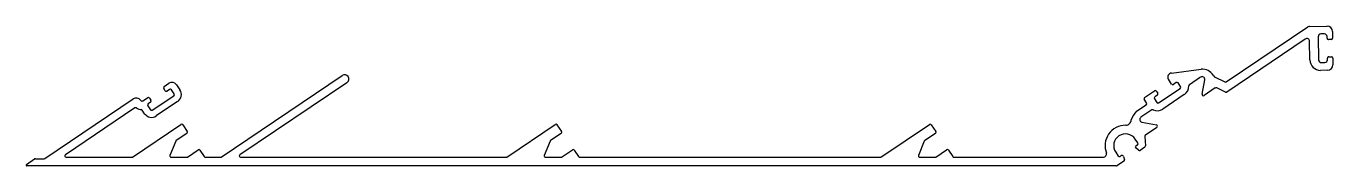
# Model space of a CAD drawing. Extents: x -112 to 131, y 12 to 38.
import ezdxf

# ---------------------------------------------------------------- set-up
doc = ezdxf.new("R2010")
doc.units = 0
doc.layers.add('1', color=4, linetype='CONTINUOUS')

msp = doc.modelspace()

# ---------------------------------------------------------------- linework, layer by layer
at = {"layer": '1', "color": 7}
for p, q in [((110.8, 27.35), (125.94, 37.55)), ((126.24, 37.66), (129.47, 37.7)), ((130.48, 36.72), (130.5, 35.47)), ((125.44, 35.29), (110.87, 25.46)), ((126.3, 31.41), (126.25, 34.91)), ((127.84, 35.73), (127.9, 31.43)), ((128.99, 36.25), (128.34, 36.24)), ((129.5, 35.45), (129.49, 35.75)), ((130.25, 35.21), (129.75, 35.21)), ((129.55, 31.45), (129.54, 31.75)), ((129.79, 32.01), (130.29, 32.01)), ((130.54, 31.77), (130.56, 30.52)), ((100.64, 28.99), (106.12, 29.71)), ((129.57, 29.5), (128.27, 29.49)), ((128.4, 30.94), (129.05, 30.95)), ((-86.2, 26.47), (-85.29, 27.08)), ((-83.9, 26.81), (-83.26, 25.86)), ((-75.62, 13.39), (-53.17, 28.53)), ((-52.28, 27.2), (-72.14, 13.8)), ((100.66, 26.95), (100.07, 27.82)), ((101.5, 27.22), (101.01, 26.89)), ((102.3, 26.49), (101.85, 27.15)), ((106.04, 28.23), (103.94, 26.82)), ((106.29, 25.06), (106.81, 27.72)), ((108.36, 28.59), (108.52, 28.36)), ((108.62, 28.27), (110.55, 27.33)), ((110.55, 27.33), (110.55, 27.33)), ((-90.16, 23.8), (-89.27, 24.4)), ((-88.92, 24.33), (-88.64, 23.92)), ((-88.38, 22.1), (-84.4, 24.78)), ((-85.99, 25.7), (-86.27, 26.12)), ((-85.19, 25.94), (-85.64, 25.64)), ((-84.34, 25.13), (-84.84, 25.88)), ((95.64, 24.47), (97.46, 25.7)), ((98.02, 24.87), (97.53, 24.54)), ((97.81, 25.63), (98.09, 25.22)), ((98.25, 23.46), (102.23, 26.14)), ((103.01, 24.99), (99.03, 22.3)), ((108.76, 26.21), (106.68, 24.8)), ((110.62, 25.44), (109.01, 26.23)), ((-108.34, 13.1), (-91.93, 24.17)), ((-91.6, 22.5), (-104.49, 13.8)), ((-90.52, 23.89), (-90.5, 23.87)), ((-89.81, 21.44), (-90.24, 22.08)), ((-89.23, 22.91), (-88.73, 22.17)), ((-88.71, 23.57), (-89.16, 23.26)), ((-83.68, 23.71), (-87.66, 21.02)), ((94.15, 21.9), (95.95, 23.11)), ((96.99, 22.13), (94.97, 20.77)), ((96.02, 23.46), (95.57, 24.12)), ((97.46, 24.19), (97.91, 23.53)), ((-92.07, 13.39), (-83.08, 19.45)), ((-22.66, 13.39), (-13.67, 19.45)), ((46.75, 13.39), (55.74, 19.45)), ((95.15, 19.86), (97.82, 19.35)), ((-81.96, 17.79), (-83.95, 16.46)), ((-82.74, 19.38), (-81.9, 18.14)), ((-12.55, 17.79), (-14.54, 16.46)), ((-13.33, 19.38), (-12.49, 18.14)), ((56.86, 17.79), (54.87, 16.46)), ((56.09, 19.38), (56.92, 18.14)), ((95.67, 17.23), (95.8, 15.45)), ((97.91, 18.89), (95.78, 17.46)), ((-84.03, 16.36), (-85.12, 13.67)), ((-81.88, 13.39), (-79.9, 14.73)), ((-79.55, 14.66), (-78.74, 13.46)), ((-14.62, 16.36), (-15.71, 13.67)), ((-12.47, 13.39), (-10.48, 14.73)), ((-10.14, 14.66), (-9.33, 13.46)), ((54.79, 16.36), (53.7, 13.67)), ((56.94, 13.39), (58.93, 14.73)), ((59.27, 14.66), (60.08, 13.46)), ((94.39, 16.02), (93.9, 16.74)), ((94.51, 14.65), (94, 15.07)), ((94.02, 15.47), (94.32, 15.67)), ((95.69, 15.22), (94.81, 14.63)), ((-111.71, 12.02), (-110.22, 13.03)), ((-110.04, 13.06), (-108.53, 13.06)), ((-104.37, 13.35), (-92.23, 13.35)), ((-84.9, 13.35), (-82, 13.35)), ((-78.55, 13.35), (-75.78, 13.35)), ((-72.02, 13.35), (-22.82, 13.35)), ((-15.49, 13.35), (-12.58, 13.35)), ((-9.14, 13.35), (46.59, 13.35)), ((53.92, 13.35), (56.83, 13.35)), ((60.27, 13.35), (87.99, 13.35)), ((90.29, 14.3), (90.77, 13.58)), ((91.8, 12.6), (90.6, 11.79)), ((91.12, 13.52), (91.32, 13.65)), ((91.7, 13.52), (91.9, 12.89)), ((90.44, 11.75), (-111.64, 11.75))]:
    msp.add_line(p, q, dxfattribs=at)
for centre, radius, start, end in [((126.25, 37.16), 0.5, 90.7015, 128.7015), ((129.48, 36.7), 1, 0.7015, 90.7015), ((125.75, 34.9), 0.5, 0.7015, 128.7015), ((128.34, 35.74), 0.5, 90.7015, 180.7015), ((128.99, 35.75), 0.5, 0.7015, 90.7015), ((129.75, 35.46), 0.25, 180.7015, 270.7015), ((130.25, 35.46), 0.25, 270.7015, 0.7015), ((129.79, 31.76), 0.25, 90.7015, 180.7015), ((130.29, 31.76), 0.25, 0.7015, 90.7015), ((106.35, 27.35), 2.36, 31.4959, 95.6283), ((128.25, 31.44), 1.95, 180.7015, 270.7015), ((128.4, 31.44), 0.5, 180.7015, 270.7015), ((129.05, 31.45), 0.5, 270.7015, 0.7015), ((129.56, 30.5), 1, 270.7015, 0.7015), ((-84.73, 26.25), 1, 34, 124), ((-52.72, 27.87), 0.8, 304, 124), ((100.69, 28.24), 0.75, 94, 214), ((100.87, 27.09), 0.25, 214, 304), ((101.64, 27.01), 0.25, 34, 124), ((104.08, 26.61), 0.25, 124, 182.4409), ((106.32, 27.82), 0.5, 349, 124), ((108.73, 28.5), 0.25, 214, 244), ((110.66, 27.55), 0.25, 244, 304), ((-91.36, 23.33), 1.02, 34, 124), ((-89.13, 24.19), 0.25, 34, 124), ((-86.06, 26.26), 0.25, 124, 214), ((-85.78, 25.84), 0.25, 214, 304), ((-85.05, 25.74), 0.25, 34, 124), ((-84.54, 24.99), 0.25, 304, 34), ((-84.54, 24.99), 1.55, 304, 34.0001), ((95.78, 24.26), 0.25, 124, 214), ((97.67, 24.33), 0.25, 124, 214), ((97.6, 25.49), 0.25, 34, 124), ((97.88, 25.08), 0.25, 304, 34), ((102.09, 26.35), 0.25, 304, 34), ((101.98, 26.52), 1.85, 304, 2.4409), ((106.54, 25.01), 0.25, 169, 304), ((108.9, 26), 0.25, 64, 124), ((110.73, 25.67), 0.25, 244, 304), ((-91.46, 22.29), 0.254, 55.9126, 124), ((-90.29, 24.01), 1.82, 235.9126, 265.7433), ((-90.29, 24.01), 0.25, 214, 304), ((-90.45, 21.94), 0.254, 34, 85.7433), ((-89.02, 23.05), 0.254, 124, 214), ((-88.52, 22.31), 0.25, 214, 304), ((-88.85, 23.78), 0.25, 304, 34), ((97.56, 18.65), 4.71, 136.3943, 159.3139), ((95.81, 23.32), 0.25, 304, 34), ((97.13, 21.92), 0.25, 65.5591, 124), ((98, 23.84), 1.85, 245.5591, 304), ((98.11, 23.67), 0.25, 214, 304), ((-88.52, 22.31), 1.55, 213.9999, 304), ((-82.94, 19.24), 0.25, 34, 124), ((-13.53, 19.24), 0.25, 34, 124), ((55.88, 19.24), 0.25, 34, 124), ((92.15, 20.3), 1, 269.3694, 1.02), ((95.25, 20.35), 0.5, 124, 259), ((-82.1, 18), 0.25, 304, 34), ((-12.69, 18), 0.25, 304, 34), ((56.72, 18), 0.25, 304, 34), ((92.1, 15.52), 3.78, 89.3694, 202.1582), ((92.1, 15.52), 2.18, 34, 214), ((95.92, 17.25), 0.25, 124, 184), ((97.77, 19.1), 0.25, 304, 79), ((-83.81, 16.25), 0.25, 124, 153), ((-79.76, 14.52), 0.25, 34, 124), ((-14.4, 16.25), 0.25, 124, 153), ((-10.34, 14.52), 0.25, 34, 124), ((55.01, 16.25), 0.25, 124, 153), ((59.07, 14.52), 0.25, 34, 124), ((94.17, 15.26), 0.254, 124, 230.1443), ((94.18, 15.88), 0.25, 304, 34), ((94.67, 14.84), 0.25, 230.1443, 304), ((95.55, 15.43), 0.25, 304, 4), ((-110.08, 12.82), 0.25, 79, 124), ((-108.48, 13.31), 0.25, 259, 304), ((-104.35, 13.6), 0.25, 124, 265), ((-92.21, 13.6), 0.25, 265, 304), ((-84.88, 13.6), 0.25, 163, 265), ((-82.02, 13.6), 0.25, 275, 304), ((-78.53, 13.6), 0.25, 214, 265), ((-75.76, 13.6), 0.25, 265, 304), ((-72, 13.6), 0.25, 124, 265), ((-22.8, 13.6), 0.25, 265, 304), ((-15.47, 13.6), 0.25, 163, 265), ((-12.61, 13.6), 0.25, 275, 304), ((-9.12, 13.6), 0.25, 214, 265), ((46.61, 13.6), 0.25, 265, 304), ((53.94, 13.6), 0.25, 163, 265), ((56.8, 13.6), 0.25, 275, 304), ((60.29, 13.6), 0.25, 214, 265), ((87.88, 14.06), 0.719, 278.6955, 2.7934), ((90.98, 13.72), 0.25, 214, 304), ((91.46, 13.44), 0.254, 17.8557, 124), ((91.66, 12.81), 0.254, 304, 17.8557), ((-111.63, 11.9), 0.15, 124, 265), ((90.46, 12), 0.25, 265, 304)]:
    msp.add_arc(centre, radius, start, end, dxfattribs=at)

doc.saveas('drawing.dxf')
